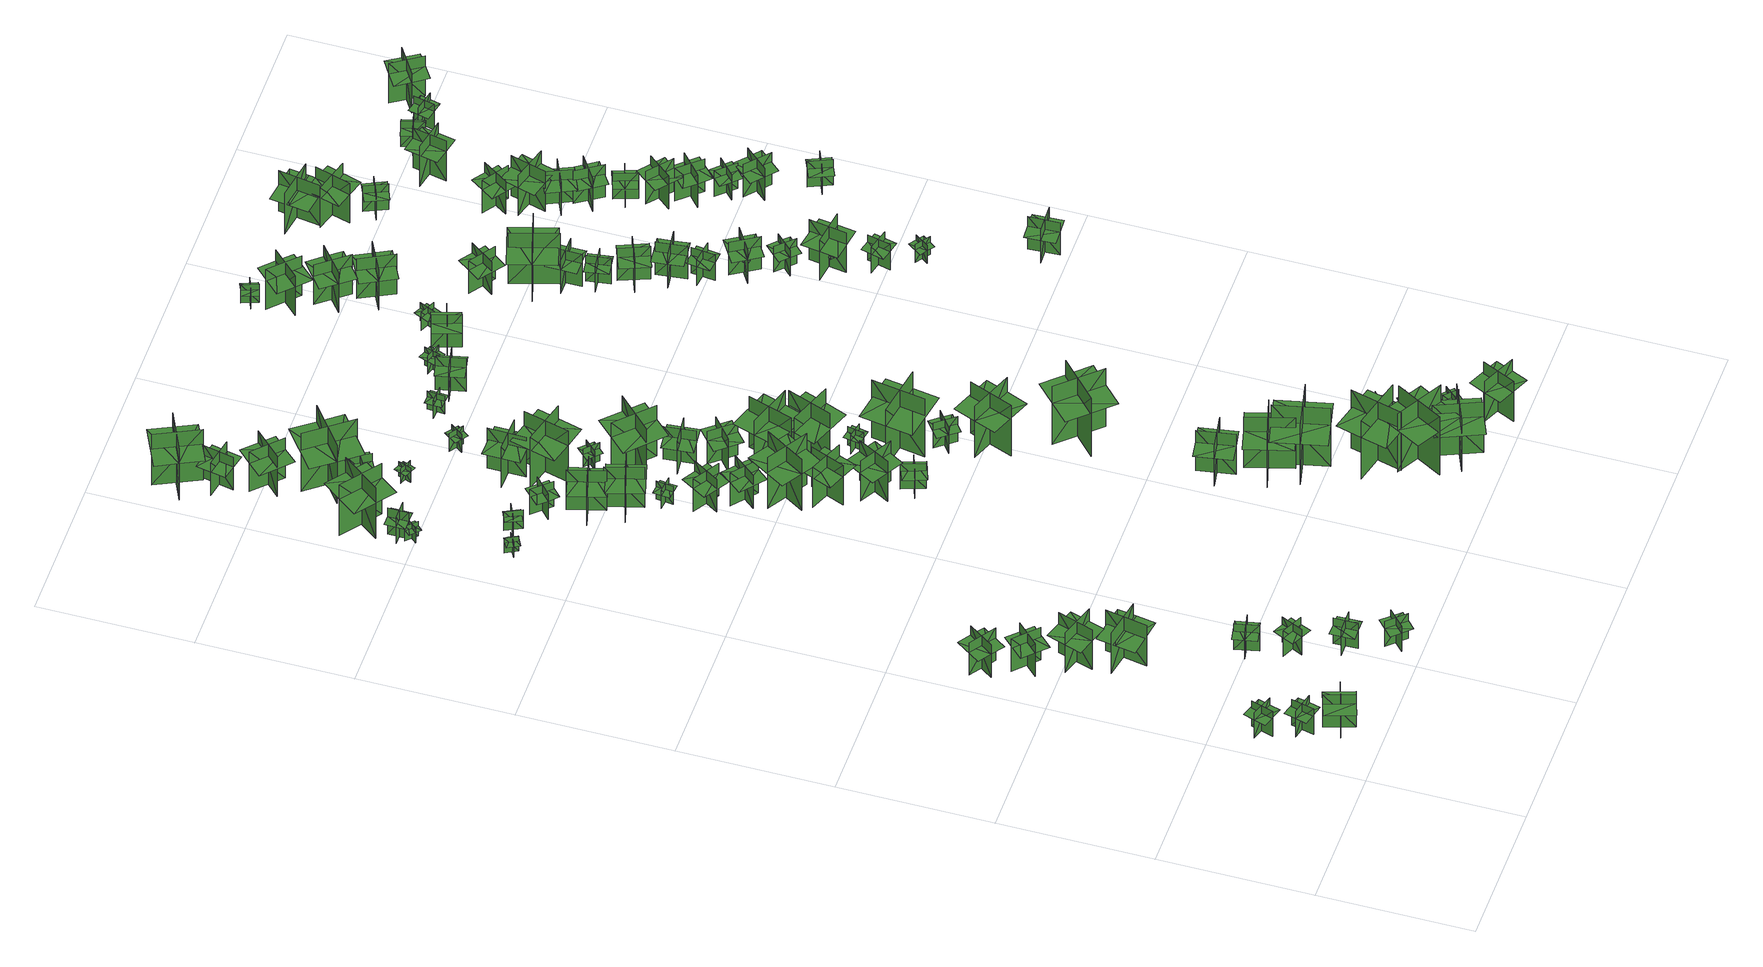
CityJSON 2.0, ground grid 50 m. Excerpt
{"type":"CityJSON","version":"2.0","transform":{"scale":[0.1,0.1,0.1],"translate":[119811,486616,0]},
"CityObjects":{
"tree1":{"type":"SolitaryVegetationObject","geometry":[{"type":"MultiSurface","lod":"1","boundaries":[[[0,1,2]],[[0,2,3]],[[4,5,6]],[[4,6,7]],[[8,9,10]],[[8,10,11]],[[8,11,12]],[[8,12,13]]]}]},
"tree2":{"type":"SolitaryVegetationObject","geometry":[{"type":"MultiSurface","lod":"1","boundaries":[[[14,15,16]],[[14,16,17]],[[18,19,20]],[[18,20,21]],[[22,23,24]],[[22,24,25]],[[22,25,26]],[[22,26,27]]]}]},
"tree3":{"type":"SolitaryVegetationObject","geometry":[{"type":"MultiSurface","lod":"1","boundaries":[[[28,29,30]],[[28,30,31]],[[32,33,34]],[[32,34,35]],[[36,37,38]],[[36,38,39]],[[36,39,40]],[[36,40,41]]]}]},
"tree4":{"type":"SolitaryVegetationObject","geometry":[{"type":"MultiSurface","lod":"1","boundaries":[[[42,43,44]],[[42,44,45]],[[46,47,48]],[[46,48,49]],[[50,51,52]],[[50,52,53]],[[50,53,54]],[[50,54,55]]]}]},
"tree5":{"type":"SolitaryVegetationObject","geometry":[{"type":"MultiSurface","lod":"1","boundaries":[[[56,57,58]],[[56,58,59]],[[60,61,62]],[[60,62,63]],[[64,65,66]],[[64,66,67]],[[64,67,68]],[[64,68,69]]]}]},
"tree6":{"type":"SolitaryVegetationObject","geometry":[{"type":"MultiSurface","lod":"1","boundaries":[[[70,71,72]],[[70,72,73]],[[74,75,76]],[[74,76,77]],[[78,79,80]],[[78,80,81]],[[78,81,82]],[[78,82,83]]]}]},
"tree7":{"type":"SolitaryVegetationObject","geometry":[{"type":"MultiSurface","lod":"1","boundaries":[[[84,85,86]],[[84,86,87]],[[88,89,90]],[[88,90,91]],[[92,93,94]],[[92,94,95]],[[92,95,96]],[[92,96,97]]]}]},
"tree8":{"type":"SolitaryVegetationObject","geometry":[{"type":"MultiSurface","lod":"1","boundaries":[[[98,99,100]],[[98,100,101]],[[102,103,104]],[[102,104,105]],[[106,107,108]],[[106,108,109]],[[106,109,110]],[[106,110,111]]]}]},
"tree9":{"type":"SolitaryVegetationObject","geometry":[{"type":"MultiSurface","lod":"1","boundaries":[[[112,113,114]],[[112,114,115]],[[116,117,118]],[[116,118,119]],[[120,121,122]],[[120,122,123]],[[120,123,124]],[[120,124,125]]]}]},
"tree10":{"type":"SolitaryVegetationObject","geometry":[{"type":"MultiSurface","lod":"1","boundaries":[[[126,127,128]],[[126,128,129]],[[130,131,132]],[[130,132,133]],[[134,135,136]],[[134,136,137]],[[134,137,138]],[[134,138,139]]]}]},
"tree11":{"type":"SolitaryVegetationObject","geometry":[{"type":"MultiSurface","lod":"1","boundaries":[[[140,141,142]],[[140,142,143]],[[144,145,146]],[[144,146,147]],[[148,149,150]],[[148,150,151]],[[148,151,152]],[[148,152,153]]]}]},
"tree12":{"type":"SolitaryVegetationObject","geometry":[{"type":"MultiSurface","lod":"1","boundaries":[[[154,155,156]],[[154,156,157]],[[158,159,160]],[[158,160,161]],[[162,163,164]],[[162,164,165]],[[162,165,166]],[[162,166,167]]]}]},
"tree13":{"type":"SolitaryVegetationObject","geometry":[{"type":"MultiSurface","lod":"1","boundaries":[[[168,169,170]],[[168,170,171]],[[172,173,174]],[[172,174,175]],[[176,177,178]],[[176,178,179]],[[176,179,180]],[[176,180,181]]]}]},
"tree14":{"type":"SolitaryVegetationObject","geometry":[{"type":"MultiSurface","lod":"1","boundaries":[[[182,183,184]],[[182,184,185]],[[186,187,188]],[[186,188,189]],[[190,191,192]],[[190,192,193]],[[190,194,195]],[[190,195,191]]]}]},
"tree15":{"type":"SolitaryVegetationObject","geometry":[{"type":"MultiSurface","lod":"1","boundaries":[[[196,197,198]],[[196,198,199]],[[200,201,202]],[[200,202,203]],[[204,205,206]],[[204,206,207]],[[204,208,209]],[[204,209,205]]]}]},
"tree16":{"type":"SolitaryVegetationObject","geometry":[{"type":"MultiSurface","lod":"1","boundaries":[[[210,211,212]],[[210,212,213]],[[214,215,216]],[[214,216,217]],[[218,219,220]],[[218,220,221]],[[218,221,222]],[[218,222,223]]]}]},
"tree17":{"type":"SolitaryVegetationObject","geometry":[{"type":"MultiSurface","lod":"1","boundaries":[[[224,225,226]],[[224,226,227]],[[228,229,230]],[[228,230,231]],[[232,233,234]],[[232,234,235]],[[232,235,236]],[[232,236,237]]]}]},
"tree18":{"type":"SolitaryVegetationObject","geometry":[{"type":"MultiSurface","lod":"1","boundaries":[[[238,239,240]],[[238,240,241]],[[242,243,244]],[[242,244,245]],[[246,247,248]],[[246,248,249]],[[246,249,250]],[[246,250,251]]]}]},
"tree19":{"type":"SolitaryVegetationObject","geometry":[{"type":"MultiSurface","lod":"1","boundaries":[[[252,253,254]],[[252,254,255]],[[256,257,258]],[[256,258,259]],[[260,261,262]],[[260,262,263]],[[260,263,264]],[[260,264,265]]]}]},
"tree20":{"type":"SolitaryVegetationObject","geometry":[{"type":"MultiSurface","lod":"1","boundaries":[[[266,267,268]],[[266,268,269]],[[270,271,272]],[[270,272,273]],[[274,275,276]],[[274,276,277]],[[274,277,278]],[[274,278,279]]]}]},
"tree21":{"type":"SolitaryVegetationObject","geometry":[{"type":"MultiSurface","lod":"1","boundaries":[[[280,281,282]],[[280,282,283]],[[284,285,286]],[[284,286,287]],[[288,289,290]],[[288,290,291]],[[288,291,292]],[[288,292,293]]]}]},
"tree22":{"type":"SolitaryVegetationObject","geometry":[{"type":"MultiSurface","lod":"1","boundaries":[[[294,295,296]],[[294,296,297]],[[298,299,300]],[[298,300,301]],[[302,303,304]],[[302,304,305]],[[302,305,306]],[[302,306,307]]]}]},
"tree23":{"type":"SolitaryVegetationObject","geometry":[{"type":"MultiSurface","lod":"1","boundaries":[[[308,309,310]],[[308,310,311]],[[312,313,314]],[[312,314,315]],[[316,317,318]],[[316,318,319]],[[316,319,320]],[[316,320,321]]]}]},
"tree24":{"type":"SolitaryVegetationObject","geometry":[{"type":"MultiSurface","lod":"1","boundaries":[[[322,323,324]],[[322,324,325]],[[326,327,328]],[[326,328,329]],[[330,331,332]],[[330,332,333]],[[330,333,334]],[[330,334,335]]]}]},
"tree25":{"type":"SolitaryVegetationObject","geometry":[{"type":"MultiSurface","lod":"1","boundaries":[[[336,337,338]],[[336,338,339]],[[340,341,342]],[[340,342,343]],[[344,345,346]],[[344,346,347]],[[344,347,348]],[[344,348,349]]]}]},
"tree26":{"type":"SolitaryVegetationObject","geometry":[{"type":"MultiSurface","lod":"1","boundaries":[[[350,351,352]],[[350,352,353]],[[354,355,356]],[[354,356,357]],[[358,359,360]],[[358,360,361]],[[358,361,362]],[[358,362,363]]]}]},
"tree27":{"type":"SolitaryVegetationObject","geometry":[{"type":"MultiSurface","lod":"1","boundaries":[[[364,365,366]],[[364,366,367]],[[368,369,370]],[[368,370,371]],[[372,373,374]],[[372,374,375]],[[372,375,376]],[[372,376,377]]]}]},
"tree28":{"type":"SolitaryVegetationObject","geometry":[{"type":"MultiSurface","lod":"1","boundaries":[[[378,379,380]],[[378,380,381]],[[382,383,384]],[[382,384,385]],[[386,387,388]],[[386,388,389]],[[386,389,390]],[[386,390,391]]]}]},
"tree29":{"type":"SolitaryVegetationObject","geometry":[{"type":"MultiSurface","lod":"1","boundaries":[[[392,393,394]],[[392,394,395]],[[396,397,398]],[[396,398,399]],[[400,401,402]],[[400,402,403]],[[400,403,404]],[[400,404,405]]]}]},
"tree30":{"type":"SolitaryVegetationObject","geometry":[{"type":"MultiSurface","lod":"1","boundaries":[[[406,407,408]],[[406,408,409]],[[410,411,412]],[[410,412,413]],[[414,415,416]],[[414,416,417]],[[414,417,418]],[[414,418,419]]]}]},
"tree31":{"type":"SolitaryVegetationObject","geometry":[{"type":"MultiSurface","lod":"1","boundaries":[[[420,421,422]],[[420,422,423]],[[424,425,426]],[[424,426,427]],[[428,429,430]],[[428,430,431]],[[428,431,432]],[[428,432,433]]]}]},
"tree32":{"type":"SolitaryVegetationObject","geometry":[{"type":"MultiSurface","lod":"1","boundaries":[[[434,435,436]],[[434,436,437]],[[438,439,440]],[[438,440,441]],[[442,443,444]],[[442,444,445]],[[442,445,446]],[[442,446,447]]]}]},
"tree33":{"type":"SolitaryVegetationObject","geometry":[{"type":"MultiSurface","lod":"1","boundaries":[[[448,449,450]],[[448,450,451]],[[452,453,454]],[[452,454,455]],[[456,457,458]],[[456,458,459]],[[456,459,460]],[[456,460,461]]]}]},
"tree34":{"type":"SolitaryVegetationObject","geometry":[{"type":"MultiSurface","lod":"1","boundaries":[[[462,463,464]],[[462,464,465]],[[466,467,468]],[[466,468,469]],[[470,471,472]],[[470,472,473]],[[470,473,474]],[[470,474,475]]]}]},
"tree35":{"type":"SolitaryVegetationObject","geometry":[{"type":"MultiSurface","lod":"1","boundaries":[[[476,477,478]],[[476,478,479]],[[480,481,482]],[[480,482,483]],[[484,485,486]],[[484,486,487]],[[484,487,488]],[[484,488,489]]]}]},
"tree36":{"type":"SolitaryVegetationObject","geometry":[{"type":"MultiSurface","lod":"1","boundaries":[[[490,491,492]],[[490,492,493]],[[494,495,496]],[[494,496,497]],[[498,499,500]],[[498,500,501]],[[498,501,502]],[[498,502,503]]]}]},
"tree37":{"type":"SolitaryVegetationObject","geometry":[{"type":"MultiSurface","lod":"1","boundaries":[[[504,505,506]],[[504,506,507]],[[508,509,510]],[[508,510,511]],[[512,513,514]],[[512,514,515]],[[512,515,516]],[[512,516,517]]]}]},
"tree38":{"type":"SolitaryVegetationObject","geometry":[{"type":"MultiSurface","lod":"1","boundaries":[[[518,519,520]],[[518,520,521]],[[522,523,524]],[[522,524,525]],[[526,527,528]],[[526,528,529]],[[526,529,530]],[[526,530,531]]]}]},
"tree39":{"type":"SolitaryVegetationObject","geometry":[{"type":"MultiSurface","lod":"1","boundaries":[[[532,533,534]],[[532,534,535]],[[536,537,538]],[[536,538,539]],[[540,541,542]],[[540,542,543]],[[540,543,544]],[[540,544,545]]]}]},
"tree40":{"type":"SolitaryVegetationObject","geometry":[{"type":"MultiSurface","lod":"1","boundaries":[[[546,547,548]],[[546,548,549]],[[550,551,552]],[[550,552,553]],[[554,555,556]],[[554,556,557]],[[554,557,558]],[[554,558,559]]]}]},
"tree41":{"type":"SolitaryVegetationObject","geometry":[{"type":"MultiSurface","lod":"1","boundaries":[[[560,561,562]],[[560,562,563]],[[564,565,566]],[[564,566,567]],[[568,569,570]],[[568,570,571]],[[568,571,572]],[[568,572,573]]]}]},
"tree42":{"type":"SolitaryVegetationObject","geometry":[{"type":"MultiSurface","lod":"1","boundaries":[[[574,575,576]],[[574,576,577]],[[578,579,580]],[[578,580,581]],[[582,583,584]],[[582,584,585]],[[582,585,586]],[[582,586,587]]]}]},
"tree43":{"type":"SolitaryVegetationObject","geometry":[{"type":"MultiSurface","lod":"1","boundaries":[[[588,589,590]],[[588,590,591]],[[592,593,594]],[[592,594,595]],[[596,597,598]],[[596,598,599]],[[596,599,600]],[[596,600,601]]]}]},
"tree44":{"type":"SolitaryVegetationObject","geometry":[{"type":"MultiSurface","lod":"1","boundaries":[[[602,603,604]],[[602,604,605]],[[606,607,608]],[[606,608,609]],[[610,611,612]],[[610,612,613]],[[610,613,614]],[[610,614,615]]]}]},
"tree45":{"type":"SolitaryVegetationObject","geometry":[{"type":"MultiSurface","lod":"1","boundaries":[[[616,617,618]],[[616,618,619]],[[620,621,622]],[[620,622,623]],[[624,625,626]],[[624,626,627]],[[624,627,628]],[[624,628,629]]]}]},
"tree46":{"type":"SolitaryVegetationObject","geometry":[{"type":"MultiSurface","lod":"1","boundaries":[[[630,631,632]],[[630,632,633]],[[634,635,636]],[[634,636,637]],[[638,639,640]],[[638,640,641]],[[638,641,642]],[[638,642,643]]]}]},
"tree47":{"type":"SolitaryVegetationObject","geometry":[{"type":"MultiSurface","lod":"1","boundaries":[[[644,645,646]],[[644,646,647]],[[648,649,650]],[[648,650,651]],[[652,653,654]],[[652,654,655]],[[652,655,656]],[[652,656,657]]]}]},
"tree48":{"type":"SolitaryVegetationObject","geometry":[{"type":"MultiSurface","lod":"1","boundaries":[[[658,659,660]],[[658,660,661]],[[662,663,664]],[[662,664,665]],[[666,667,668]],[[666,668,669]],[[666,669,670]],[[666,670,671]]]}]},
"tree49":{"type":"SolitaryVegetationObject","geometry":[{"type":"MultiSurface","lod":"1","boundaries":[[[672,673,674]],[[672,674,675]],[[676,677,678]],[[676,678,679]],[[680,681,682]],[[680,682,683]],[[680,683,684]],[[680,684,685]]]}]},
"tree50":{"type":"SolitaryVegetationObject","geometry":[{"type":"MultiSurface","lod":"1","boundaries":[[[686,687,688]],[[686,688,689]],[[690,691,692]],[[690,692,693]],[[694,695,696]],[[694,696,697]],[[694,697,698]],[[694,698,699]]]}]},
"tree51":{"type":"SolitaryVegetationObject","geometry":[{"type":"MultiSurface","lod":"1","boundaries":[[[700,701,702]],[[700,702,703]],[[704,705,706]],[[704,706,707]],[[708,709,710]],[[708,710,711]],[[708,711,712]],[[708,712,713]]]}]},
"tree52":{"type":"SolitaryVegetationObject","geometry":[{"type":"MultiSurface","lod":"1","boundaries":[[[714,715,716]],[[714,716,717]],[[718,719,720]],[[718,720,721]],[[722,723,724]],[[722,724,725]],[[722,725,726]],[[722,726,727]]]}]},
"tree53":{"type":"SolitaryVegetationObject","geometry":[{"type":"MultiSurface","lod":"1","boundaries":[[[728,729,730]],[[728,730,731]],[[732,733,734]],[[732,734,735]],[[736,737,738]],[[736,738,739]],[[736,739,740]],[[736,740,741]]]}]},
"tree54":{"type":"SolitaryVegetationObject","geometry":[{"type":"MultiSurface","lod":"1","boundaries":[[[742,743,744]],[[742,744,745]],[[746,747,748]],[[746,748,749]],[[750,751,752]],[[750,752,753]],[[750,753,754]],[[750,754,755]]]}]},
"tree55":{"type":"SolitaryVegetationObject","geometry":[{"type":"MultiSurface","lod":"1","boundaries":[[[756,757,758]],[[756,758,759]],[[760,761,762]],[[760,762,763]],[[764,765,766]],[[764,766,767]],[[764,767,768]],[[764,768,769]]]}]},
"tree56":{"type":"SolitaryVegetationObject","geometry":[{"type":"MultiSurface","lod":"1","boundaries":[[[770,771,772]],[[770,772,773]],[[774,775,776]],[[774,776,777]],[[778,779,780]],[[778,780,781]],[[778,781,782]],[[778,782,783]]]}]},
"tree57":{"type":"SolitaryVegetationObject","geometry":[{"type":"MultiSurface","lod":"1","boundaries":[[[784,785,786]],[[784,786,787]],[[788,789,790]],[[788,790,791]],[[792,793,794]],[[792,794,795]],[[792,795,796]],[[792,796,797]]]}]},
"tree58":{"type":"SolitaryVegetationObject","geometry":[{"type":"MultiSurface","lod":"1","boundaries":[[[798,799,800]],[[798,800,801]],[[802,803,804]],[[802,804,805]],[[806,807,808]],[[806,808,809]],[[806,809,810]],[[806,810,811]]]}]},
"tree59":{"type":"SolitaryVegetationObject","geometry":[{"type":"MultiSurface","lod":"1","boundaries":[[[812,813,814]],[[812,814,815]],[[816,817,818]],[[816,818,819]],[[820,821,822]],[[820,822,823]],[[820,823,824]],[[820,824,825]]]}]},
"tree60":{"type":"SolitaryVegetationObject","geometry":[{"type":"MultiSurface","lod":"1","boundaries":[[[826,827,828]],[[826,828,829]],[[830,831,832]],[[830,832,833]],[[834,835,836]],[[834,836,837]],[[834,837,838]],[[834,838,839]]]}]},
"tree61":{"type":"SolitaryVegetationObject","geometry":[{"type":"MultiSurface","lod":"1","boundaries":[[[840,841,842]],[[840,842,843]],[[844,845,846]],[[844,846,847]],[[848,849,850]],[[848,850,851]],[[848,851,852]],[[848,852,853]]]}]},
"tree62":{"type":"SolitaryVegetationObject","geometry":[{"type":"MultiSurface","lod":"1","boundaries":[[[854,855,856]],[[854,856,857]],[[858,859,860]],[[858,860,861]],[[862,863,864]],[[862,864,865]],[[862,865,866]],[[862,866,867]]]}]},
"tree63":{"type":"SolitaryVegetationObject","geometry":[{"type":"MultiSurface","lod":"1","boundaries":[[[868,869,870]],[[868,870,871]],[[872,873,874]],[[872,874,875]],[[876,877,878]],[[876,878,879]],[[876,879,880]],[[876,880,881]]]}]},
"tree64":{"type":"SolitaryVegetationObject","geometry":[{"type":"MultiSurface","lod":"1","boundaries":[[[882,883,884]],[[882,884,885]],[[886,887,888]],[[886,888,889]],[[890,891,892]],[[890,892,893]],[[890,893,894]],[[890,894,895]]]}]},
"tree65":{"type":"SolitaryVegetationObject","geometry":[{"type":"MultiSurface","lod":"1","boundaries":[[[896,897,898]],[[896,898,899]],[[900,901,902]],[[900,902,903]],[[904,905,906]],[[904,906,907]],[[904,907,908]],[[904,908,909]]]}]},
"tree66":{"type":"SolitaryVegetationObject","geometry":[{"type":"MultiSurface","lod":"1","boundaries":[[[910,911,912]],[[910,912,913]],[[914,915,916]],[[914,916,917]],[[918,919,920]],[[918,920,921]],[[918,921,922]],[[918,922,923]]]}]},
"tree67":{"type":"SolitaryVegetationObject","geometry":[{"type":"MultiSurface","lod":"1","boundaries":[[[924,925,926]],[[924,926,927]],[[928,929,930]],[[928,930,931]],[[932,933,934]],[[932,934,935]],[[932,935,936]],[[932,936,937]]]}]},
"tree68":{"type":"SolitaryVegetationObject","geometry":[{"type":"MultiSurface","lod":"1","boundaries":[[[938,939,940]],[[938,940,941]],[[942,943,944]],[[942,944,945]],[[946,947,948]],[[946,948,949]],[[946,949,950]],[[946,950,951]]]}]},
"tree69":{"type":"SolitaryVegetationObject","geometry":[{"type":"MultiSurface","lod":"1","boundaries":[[[952,953,954]],[[952,954,955]],[[956,957,958]],[[956,958,959]],[[960,961,962]],[[960,962,963]],[[960,963,964]],[[960,964,965]]]}]},
"tree70":{"type":"SolitaryVegetationObject","geometry":[{"type":"MultiSurface","lod":"1","boundaries":[[[966,967,968]],[[966,968,969]],[[970,971,972]],[[970,972,973]],[[974,975,976]],[[974,976,977]],[[974,977,978]],[[974,978,979]]]}]},
"tree71":{"type":"SolitaryVegetationObject","geometry":[{"type":"MultiSurface","lod":"1","boundaries":[[[980,981,982]],[[980,982,983]],[[984,985,986]],[[984,986,987]],[[988,989,990]],[[988,990,991]],[[988,991,992]],[[988,992,993]]]}]},
"tree72":{"type":"SolitaryVegetationObject","geometry":[{"type":"MultiSurface","lod":"1","boundaries":[[[994,995,996]],[[994,996,997]],[[998,999,1000]],[[998,1000,1001]],[[1002,1003,1004]],[[1002,1004,1005]],[[1002,1005,1006]],[[1002,1006,1007]]]}]},
"tree73":{"type":"SolitaryVegetationObject","geometry":[{"type":"MultiSurface","lod":"1","boundaries":[[[1008,1009,1010]],[[1008,1010,1011]],[[1012,1013,1014]],[[1012,1014,1015]],[[1016,1017,1018]],[[1016,1018,1019]],[[1016,1019,1020]],[[1016,1020,1021]]]}]},
"tree74":{"type":"SolitaryVegetationObject","geometry":[{"type":"MultiSurface","lod":"1","boundaries":[[[1022,1023,1024]],[[1022,1024,1025]],[[1026,1027,1028]],[[1026,1028,1029]],[[1030,1031,1032]],[[1030,1032,1033]],[[1030,1033,1034]],[[1030,1034,1035]]]}]},
"tree75":{"type":"SolitaryVegetationObject","geometry":[{"type":"MultiSurface","lod":"1","boundaries":[[[1036,1037,1038]],[[1036,1038,1039]],[[1040,1041,1042]],[[1040,1042,1043]],[[1044,1045,1046]],[[1044,1046,1047]],[[1044,1047,1048]],[[1044,1048,1049]]]}]},
"tree76":{"type":"SolitaryVegetationObject","geometry":[{"type":"MultiSurface","lod":"1","boundaries":[[[1050,1051,1052]],[[1050,1052,1053]],[[1054,1055,1056]],[[1054,1056,1057]],[[1058,1059,1060]],[[1058,1060,1061]],[[1058,1061,1062]],[[1058,1062,1063]]]}]},
"tree77":{"type":"SolitaryVegetationObject","geometry":[{"type":"MultiSurface","lod":"1","boundaries":[[[1064,1065,1066]],[[1064,1066,1067]],[[1068,1069,1070]],[[1068,1070,1071]],[[1072,1073,1074]],[[1072,1074,1075]],[[1072,1075,1076]],[[1072,1076,1077]]]}]},
"tree78":{"type":"SolitaryVegetationObject","geometry":[{"type":"MultiSurface","lod":"1","boundaries":[[[1078,1079,1080]],[[1078,1080,1081]],[[1082,1083,1084]],[[1082,1084,1085]],[[1086,1087,1088]],[[1086,1088,1089]],[[1086,1089,1090]],[[1086,1090,1091]]]}]},
"tree79":{"type":"SolitaryVegetationObject","geometry":[{"type":"MultiSurface","lod":"1","boundaries":[[[1092,1093,1094]],[[1092,1094,1095]],[[1096,1097,1098]],[[1096,1098,1099]],[[1100,1101,1102]],[[1100,1102,1103]],[[1100,1103,1104]],[[1100,1104,1105]]]}]},
"tree80":{"type":"SolitaryVegetationObject","geometry":[{"type":"MultiSurface","lod":"1","boundaries":[[[1106,1107,1108]],[[1106,1108,1109]],[[1110,1111,1112]],[[1110,1112,1113]],[[1114,1115,1116]],[[1114,1116,1117]],[[1114,1117,1118]],[[1114,1118,1119]]]}]},
"tree81":{"type":"SolitaryVegetationObject","geometry":[{"type":"MultiSurface","lod":"1","boundaries":[[[1120,1121,1122]],[[1120,1122,1123]],[[1124,1125,1126]],[[1124,1126,1127]],[[1128,1129,1130]],[[1128,1130,1131]],[[1128,1131,1132]],[[1128,1132,1133]]]}]},
"tree82":{"type":"SolitaryVegetationObject","geometry":[{"type":"MultiSurface","lod":"1","boundaries":[[[1134,1135,1136]],[[1134,1136,1137]],[[1138,1139,1140]],[[1138,1140,1141]],[[1142,1143,1144]],[[1142,1144,1145]],[[1142,1145,1146]],[[1142,1146,1147]]]}]},
"tree83":{"type":"SolitaryVegetationObject","geometry":[{"type":"MultiSurface","lod":"1","boundaries":[[[1148,1149,1150]],[[1148,1150,1151]],[[1152,1153,1154]],[[1152,1154,1155]],[[1156,1157,1158]],[[1156,1158,1159]],[[1156,1159,1160]],[[1156,1160,1161]]]}]},
"tree84":{"type":"SolitaryVegetationObject","geometry":[{"type":"MultiSurface","lod":"1","boundaries":[[[1162,1163,1164]],[[1162,1164,1165]],[[1166,1167,1168]],[[1166,1168,1169]],[[1170,1171,1172]],[[1170,1172,1173]],[[1170,1173,1174]],[[1170,1174,1175]]]}]},
"tree85":{"type":"SolitaryVegetationObject","geometry":[{"type":"MultiSurface","lod":"1","boundaries":[[[1176,1177,1178]],[[1176,1178,1179]],[[1180,1181,1182]],[[1180,1182,1183]],[[1184,1185,1186]],[[1184,1186,1187]],[[1184,1187,1188]],[[1184,1188,1189]]]}]},
"tree86":{"type":"SolitaryVegetationObject","geometry":[{"type":"MultiSurface","lod":"1","boundaries":[[[1190,1191,1192]],[[1190,1192,1193]],[[1194,1195,1196]],[[1194,1196,1197]],[[1198,1199,1200]],[[1198,1200,1201]],[[1198,1201,1202]],[[1198,1202,1203]]]}]},
"tree87":{"type":"SolitaryVegetationObject","geometry":[{"type":"MultiSurface","lod":"1","boundaries":[[[1204,1205,1206]],[[1204,1206,1207]],[[1208,1209,1210]],[[1208,1210,1211]],[[1212,1213,1214]],[[1212,1214,1215]],[[1212,1215,1216]],[[1212,1216,1217]]]}]},
"tree88":{"type":"SolitaryVegetationObject","geometry":[{"type":"MultiSurface","lod":"1","boundaries":[[[1218,1219,1220]],[[1218,1220,1221]],[[1222,1223,1224]],[[1222,1224,1225]],[[1226,1227,1228]],[[1226,1228,1229]],[[1226,1229,1230]],[[1226,1230,1231]]]}]},
"tree89":{"type":"SolitaryVegetationObject","geometry":[{"type":"MultiSurface","lod":"1","boundaries":[[[1232,1233,1234]],[[1232,1234,1235]],[[1236,1237,1238]],[[1236,1238,1239]],[[1240,1241,1242]],[[1240,1242,1243]],[[1240,1243,1244]],[[1240,1244,1245]]]}]},
"tree90":{"type":"SolitaryVegetationObject","geometry":[{"type":"MultiSurface","lod":"1","boundaries":[[[1246,1247,1248]],[[1246,1248,1249]],[[1250,1251,1252]],[[1250,1252,1253]],[[1254,1255,1256]],[[1254,1256,1257]],[[1254,1257,1258]],[[1254,1258,1259]]]}]},
"tree91":{"type":"SolitaryVegetationObject","geometry":[{"type":"MultiSurface","lod":"1","boundaries":[[[1260,1261,1262]],[[1260,1262,1263]],[[1264,1265,1266]],[[1264,1266,1267]],[[1268,1269,1270]],[[1268,1270,1271]],[[1268,1271,1272]],[[1268,1272,1273]]]}]},
"tree92":{"type":"SolitaryVegetationObject","geometry":[{"type":"MultiSurface","lod":"1","boundaries":[[[1274,1275,1276]],[[1274,1276,1277]],[[1278,1279,1280]],[[1278,1280,1281]],[[1282,1283,1284]],[[1282,1284,1285]],[[1282,1285,1286]],[[1282,1286,1287]]]}]},
"tree93":{"type":"SolitaryVegetationObject","geometry":[{"type":"MultiSurface","lod":"1","boundaries":[[[1288,1289,1290]],[[1288,1290,1291]],[[1292,1293,1294]],[[1292,1294,1295]],[[1296,1297,1298]],[[1296,1298,1299]],[[1296,1299,1300]],[[1296,1300,1301]]]}]},
"tree94":{"type":"SolitaryVegetationObject","geometry":[{"type":"MultiSurface","lod":"1","boundaries":[[[1302,1303,1304]],[[1302,1304,1305]],[[1306,1307,1308]],[[1306,1308,1309]],[[1310,1311,1312]],[[1310,1312,1313]],[[1310,1313,1314]],[[1310,1314,1315]]]}]},
"tree95":{"type":"SolitaryVegetationObject","geometry":[{"type":"MultiSurface","lod":"1","boundaries":[[[1316,1317,1318]],[[1316,1318,1319]],[[1320,1321,1322]],[[1320,1322,1323]],[[1324,1325,1326]],[[1324,1326,1327]],[[1324,1327,1328]],[[1324,1328,1329]]]}]},
"tree96":{"type":"SolitaryVegetationObject","geometry":[{"type":"MultiSurface","lod":"1","boundaries":[[[1330,1331,1332]],[[1330,1332,1333]],[[1334,1335,1336]],[[1334,1336,1337]],[[1338,1339,1340]],[[1338,1340,1341]],[[1338,1341,1342]],[[1338,1342,1343]]]}]},
"tree97":{"type":"SolitaryVegetationObject","geometry":[{"type":"MultiSurface","lod":"1","boundaries":[[[1344,1345,1346]],[[1344,1346,1347]],[[1348,1349,1350]],[[1348,1350,1351]],[[1352,1353,1354]],[[1352,1354,1355]],[[1352,1355,1356]],[[1352,1356,1357]]]}]}
},
"vertices":[
[105,390,18],[81,317,18],[81,317,125],[105,390,125],[59,367,18],[133,343,18],[133,343,125],[59,367,125],[59,367,95],[47,330,95],[121,306,95],[133,343,95],[145,380,95],[71,404,95],
[149,279,14],[130,204,14],[130,204,122],[149,279,122],[105,253,14],[180,234,14],[180,234,122],[105,253,122],[105,253,92],[95,216,92],[170,196,92],[180,234,92],[189,272,92],[114,291,92],
[144,124,10],[238,156,10],[238,156,148],[144,124,148],[203,94,10],[171,189,10],[171,189,148],[203,94,148],[203,94,109],[250,110,109],[218,205,109],[171,189,109],[124,173,109],[156,78,109],
[57,1257,14],[139,1200,14],[139,1200,152],[57,1257,152],[68,1192,14],[125,1274,14],[125,1274,152],[68,1192,152],[68,1192,113],[109,1163,113],[166,1245,113],[125,1274,113],[84,1302,113],[27,1220,113],
[180,1073,15],[109,1142,15],[109,1142,153],[180,1073,153],[180,1139,15],[110,1068,15],[110,1068,153],[180,1139,153],[180,1139,115],[144,1174,115],[75,1102,115],[110,1068,115],[146,1033,115],[215,1104,115],
[153,987,15],[269,950,15],[269,950,184],[153,987,184],[189,915,15],[227,1031,15],[227,1031,184],[189,915,184],[189,915,137],[247,896,137],[285,1012,137],[227,1031,137],[169,1049,137],[131,933,137],
[184,853,21],[320,828,21],[320,828,193],[184,853,193],[246,762,21],[271,898,21],[271,898,193],[246,762,193],[190,841,137],[180,778,137],[317,756,137],[327,819,137],[337,882,137],[200,905,137],
[390,536,22],[406,460,22],[406,460,130],[390,536,130],[362,493,22],[438,509,22],[438,509,130],[362,493,130],[362,493,100],[369,455,100],[445,471,100],[438,509,100],[430,546,100],[354,531,100],
[436,339,14],[469,409,14],[469,409,122],[436,339,122],[484,356,14],[414,389,14],[414,389,122],[484,356,122],[484,356,92],[501,391,92],[431,424,92],[414,389,92],[398,354,92],[468,321,92],
[548,227,13],[470,226,13],[470,226,121],[548,227,121],[511,263,13],[512,186,13],[512,186,121],[511,263,121],[511,263,90],[472,263,90],[473,185,90],[512,186,90],[551,186,90],[550,264,90],
[597,111,12],[540,59,12],[540,59,119],[597,111,119],[546,114,12],[598,57,12],[598,57,119],[546,114,119],[546,114,89],[517,88,89],[569,31,89],[598,57,89],[626,83,89],[574,140,89],
[146,2692,15],[125,2731,15],[125,2731,76],[146,2692,76],[155,2720,15],[116,2699,15],[116,2699,76],[155,2720,76],[155,2720,59],[144,2739,59],[105,2719,59],[116,2699,59],[126,2680,59],[165,2700,59],
[118,2998,13],[86,3029,13],[86,3029,75],[118,2998,75],[117,3028,13],[87,2996,13],[87,2996,75],[117,3028,75],[117,3028,57],[101,3043,57],[71,3011,57],[87,2996,57],[102,2981,57],[133,3013,57],
[136,3051,11],[70,3051,11],[70,3051,121],[136,3051,121],[100,3087,11],[100,3021,11],[100,3021,121],[100,3087,121],[100,3087,86],[100,3021,86],[136,3020,86],[136,3087,86],[64,3087,86],[63,3021,86],
[245,2709,9],[220,2762,9],[220,2762,88],[245,2709,88],[260,2753,9],[207,2728,9],[207,2728,88],[260,2753,88],[243,2713,67],[220,2762,67],[199,2753,67],[221,2704,67],[264,2723,67],[241,2772,67],
[75,3117,7],[170,3240,7],[170,3240,222],[75,3117,222],[178,3130,7],[55,3224,7],[55,3224,222],[178,3130,222],[178,3130,162],[225,3192,162],[102,3286,162],[55,3224,162],[8,3163,162],[131,3069,162],
[359,2651,9],[306,2708,9],[306,2708,117],[359,2651,117],[361,2703,9],[304,2650,9],[304,2650,117],[361,2703,117],[361,2703,86],[335,2731,86],[278,2678,86],[304,2650,86],[331,2622,86],[387,2675,86],
[393,2495,7],[361,2612,7],[361,2612,176],[393,2495,176],[434,2565,7],[316,2533,7],[316,2533,176],[434,2565,176],[434,2565,128],[418,2624,128],[300,2592,128],[316,2533,128],[332,2474,128],[450,2506,128],
[438,2391,9],[404,2508,9],[404,2508,178],[438,2391,178],[478,2462,9],[361,2428,9],[361,2428,178],[478,2462,178],[478,2462,131],[461,2520,131],[344,2487,131],[361,2428,131],[377,2370,131],[494,2403,131],
[483,2180,11],[536,2265,11],[536,2265,149],[483,2180,149],[548,2195,11],[463,2248,11],[463,2248,149],[548,2195,149],[548,2195,110],[574,2237,110],[489,2290,110],[463,2248,110],[437,2205,110],[521,2153,110],
[472,2313,12],[478,2368,12],[478,2368,89],[472,2313,89],[501,2336,12],[446,2342,12],[446,2342,89],[501,2336,89],[501,2336,67],[504,2363,67],[449,2369,67],[446,2342,67],[443,2314,67],[498,2308,67],
[531,2081,10],[594,2158,10],[594,2158,149],[531,2081,149],[597,2087,10],[520,2150,10],[520,2150,149],[597,2087,149],[597,2087,110],[628,2125,110],[551,2189,110],[520,2150,110],[488,2112,110],[565,2049,110],
[545,2041,8],[676,1960,8],[676,1960,224],[545,2041,224],[568,1941,8],[649,2072,8],[649,2072,224],[568,1941,224],[568,1941,163],[634,1900,163],[715,2031,163],[649,2072,163],[583,2113,163],[502,1981,163],
[701,1867,10],[588,1913,10],[588,1913,179],[701,1867,179],[670,1942,10],[624,1830,10],[624,1830,179],[670,1942,179],[670,1942,131],[613,1965,131],[567,1853,131],[624,1830,131],[680,1807,131],[726,1919,131],
[138,3582,10],[158,3680,10],[158,3680,148],[138,3582,148],[194,3619,10],[96,3638,10],[96,3638,148],[194,3619,148],[194,3619,109],[204,3668,109],[106,3687,109],[96,3638,109],[87,3590,109],[184,3570,109],
[658,1786,9],[764,1726,9],[764,1726,179],[658,1786,179],[679,1708,9],[739,1814,9],[739,1814,179],[679,1708,179],[679,1708,131],[732,1678,131],[792,1783,131],[739,1814,131],[686,1844,131],[626,1738,131],
[154,3449,7],[239,3536,7],[239,3536,176],[154,3449,176],[235,3449,7],[148,3534,7],[148,3534,176],[235,3449,176],[235,3449,129],[278,3493,129],[190,3578,129],[148,3534,129],[105,3490,129],[193,3406,129],
[763,1614,12],[737,1687,12],[737,1687,119],[763,1614,119],[786,1660,12],[713,1635,12],[713,1635,119],[786,1660,119],[786,1660,89],[773,1697,89],[700,1671,89],[713,1635,89],[725,1598,89],[799,1624,89],
[83,3818,11],[149,3678,11],[149,3678,226],[83,3818,226],[48,3721,11],[188,3787,11],[188,3787,226],[48,3721,226],[48,3721,166],[81,3651,166],[221,3717,166],[188,3787,166],[154,3857,166],[14,3791,166],
[200,3388,3],[308,3248,3],[308,3248,249],[200,3388,249],[184,3271,3],[324,3380,3],[324,3380,249],[184,3271,249],[184,3271,180],[239,3201,180],[379,3310,180],[324,3380,180],[270,3450,180],[130,3341,180],
[257,3215,9],[324,3254,9],[324,3254,117],[257,3215,117],[307,3201,9],[268,3268,9],[268,3268,117],[307,3201,117],[307,3201,86],[340,3221,86],[301,3288,86],[268,3268,86],[234,3249,86],[273,3182,86],
[315,3114,9],[356,3098,9],[356,3098,71],[315,3114,71],[327,3087,9],[343,3129,9],[343,3129,71],[327,3087,71],[327,3087,54],[348,3079,54],[363,3121,54],[343,3129,54],[322,3137,54],[306,3095,54],
[455,2767,6],[457,2889,6],[457,2889,175],[455,2767,175],[513,2823,6],[392,2825,6],[392,2825,175],[513,2823,175],[513,2823,128],[514,2884,128],[393,2886,128],[392,2825,128],[391,2765,128],[512,2762,128],
[565,2702,6],[416,2742,6],[416,2742,221],[565,2702,221],[514,2792,6],[474,2642,6],[474,2642,221],[514,2792,221],[514,2792,161],[439,2812,161],[399,2662,161],[474,2642,161],[549,2622,161],[589,2772,161],
[1034,800,8],[1154,821,8],[1154,821,178],[1034,800,178],[1100,753,8],[1079,873,8],[1079,873,178],[1100,753,178],[1100,753,130],[1160,764,130],[1139,884,130],[1079,873,130],[1019,863,130],[1040,743,130],
[544,2616,8],[584,2578,8],[584,2578,85],[544,2616,85],[544,2580,8],[582,2619,8],[582,2619,85],[544,2580,85],[544,2580,64],[564,2560,64],[602,2600,64],[582,2619,64],[562,2639,64],[524,2599,64],
[553,2422,7],[661,2532,7],[661,2532,222],[553,2422,222],[656,2422,7],[545,2530,7],[545,2530,222],[656,2422,222],[656,2422,162],[710,2477,162],[599,2586,162],[545,2530,162],[491,2475,162],[602,2367,162],
[657,2300,9],[647,2399,9],[647,2399,148],[657,2300,148],[699,2351,9],[600,2340,9],[600,2340,148],[699,2351,148],[699,2351,109],[694,2401,109],[595,2390,109],[600,2340,109],[605,2291,109],[704,2302,109],
[1226,690,7],[1077,649,7],[1077,649,222],[1226,690,222],[1136,741,7],[1178,592,7],[1178,592,222],[1136,741,222],[1136,741,162],[1062,721,162],[1103,571,162],[1178,592,162],[1253,613,162],[1211,762,162],
[732,2262,10],[655,2198,10],[655,2198,148],[732,2262,148],[666,2268,10],[730,2192,10],[730,2192,148],[666,2268,148],[666,2268,109],[628,2236,109],[691,2160,109],[730,2192,109],[768,2224,109],[704,2300,109],
[1121,559,5],[1293,598,5],[1293,598,251],[1121,559,251],[1220,495,5],[1181,668,5],[1181,668,251],[1220,495,251],[1220,495,182],[1306,515,182],[1267,688,182],[1181,668,182],[1094,648,182],[1134,476,182],
[773,2171,8],[724,2024,8],[724,2024,223],[773,2171,223],[680,2125,8],[828,2076,8],[828,2076,223],[680,2125,223],[680,2125,163],[656,2051,163],[803,2003,163],[828,2076,163],[852,2150,163],[705,2199,163],
[1266,289,7],[1310,460,7],[1310,460,253],[1266,289,253],[1368,348,7],[1196,392,7],[1196,392,253],[1368,348,253],[1368,348,184],[1390,434,184],[1218,478,184],[1196,392,184],[1174,307,184],[1346,263,184],
[777,1920,7],[832,2065,7],[832,2065,223],[777,1920,223],[872,1962,7],[727,2016,7],[727,2016,223],[872,1962,223],[872,1962,162],[899,2034,162],[754,2089,162],[727,2016,162],[699,1944,162],[844,1889,162],
[481,3015,14],[522,2984,14],[522,2984,91],[481,3015,91],[487,2978,14],[517,3019,14],[517,3019,91],[487,2978,91],[487,2978,71],[506,2963,71],[537,3004,71],[517,3019,71],[497,3034,71],[467,2992,71],
[1368,329,7],[1282,174,7],[1282,174,254],[1368,329,254],[1255,297,7],[1409,211,7],[1409,211,254],[1255,297,254],[1255,297,185],[1212,220,185],[1366,134,185],[1409,211,185],[1453,288,185],[1298,374,185],
[889,1863,10],[835,1873,10],[835,1873,87],[889,1863,87],[868,1893,10],[858,1839,10],[858,1839,87],[868,1893,87],[868,1893,66],[841,1898,66],[831,1844,66],[858,1839,66],[886,1834,66],[896,1888,66],
[892,1660,7],[921,1835,7],[921,1835,253],[892,1660,253],[988,1728,7],[814,1757,7],[814,1757,253],[988,1728,253],[988,1728,184],[1002,1816,184],[828,1844,184],[814,1757,184],[800,1669,184],[974,1641,184],
[1315,116,7],[1457,176,7],[1457,176,222],[1315,116,222],[1410,77,7],[1350,220,7],[1350,220,222],[1410,77,222],[1410,77,162],[1481,107,162],[1421,250,162],[1350,220,162],[1279,190,162],[1339,47,162],
[932,1646,9],[980,1584,9],[980,1584,117],[932,1646,117],[925,1595,9],[987,1642,9],[987,1642,117],[925,1595,117],[925,1595,87],[949,1564,87],[1010,1611,87],[987,1642,87],[963,1673,87],[902,1625,87],
[1030,1559,6],[974,1415,6],[974,1415,222],[1030,1559,222],[936,1518,6],[1080,1462,6],[1080,1462,222],[936,1518,222],[936,1518,161],[907,1446,161],[1051,1390,161],[1080,1462,161],[1108,1534,161],[964,1591,161],
[1174,1309,5],[1045,1188,5],[1045,1188,251],[1174,1309,251],[1057,1314,5],[1177,1184,5],[1177,1184,251],[1057,1314,251],[1057,1314,182],[992,1253,182],[1112,1124,182],[1177,1184,182],[1242,1244,182],[1121,1374,182],
[621,3074,19],[624,3129,19],[624,3129,96],[621,3074,96],[649,3098,19],[593,3101,19],[593,3101,96],[649,3098,96],[649,3098,74],[650,3126,74],[595,3129,74],[593,3101,74],[592,3074,74],[647,3071,74],
[1441,443,10],[1473,398,10],[1473,398,87],[1441,443,87],[1435,407,10],[1480,439,10],[1480,439,87],[1435,407,87],[1435,407,65],[1451,384,65],[1496,417,65],[1480,439,65],[1463,462,65],[1418,429,65],
[1471,354,14],[1510,314,14],[1510,314,91],[1471,354,91],[1471,317,14],[1510,356,14],[1510,356,91],[1471,317,91],[1471,317,70],[1490,297,70],[1530,336,70],[1510,356,70],[1491,375,70],[1451,337,70],
[1522,201,17],[1559,241,17],[1559,241,94],[1522,201,94],[1558,202,17],[1518,240,17],[1518,240,94],[1558,202,94],[1558,202,72],[1577,222,72],[1537,260,72],[1518,240,72],[1499,219,72],[1539,182,72],
[1611,141,7],[1561,31,7],[1561,31,177],[1611,141,177],[1535,113,7],[1646,63,7],[1646,63,177],[1535,113,177],[1535,113,129],[1510,58,129],[1621,8,129],[1646,63,129],[1671,119,129],[1560,169,129],
[676,3078,16],[766,3097,16],[766,3097,155],[676,3078,155],[733,3042,16],[713,3132,16],[713,3132,155],[733,3042,155],[733,3042,118],[776,3051,118],[756,3141,118],[713,3132,118],[670,3122,118],[690,3032,118],
[766,3173,17],[819,3155,17],[819,3155,94],[766,3173,94],[782,3140,17],[800,3192,17],[800,3192,94],[782,3140,94],[782,3140,73],[808,3131,73],[826,3183,73],[800,3192,73],[774,3201,73],[756,3149,73],
[934,3166,18],[846,3137,18],[846,3137,157],[934,3166,157],[874,3196,18],[903,3108,18],[903,3108,157],[874,3196,157],[874,3196,121],[832,3182,121],[861,3094,121],[903,3108,121],[945,3122,121],[916,3210,121],
[947,3209,19],[970,3260,19],[970,3260,96],[947,3209,96],[982,3222,19],[932,3245,19],[932,3245,96],[982,3222,96],[982,3222,74],[993,3247,74],[943,3270,74],[932,3245,74],[920,3220,74],[971,3197,74],
[871,3759,12],[923,3778,12],[923,3778,89],[871,3759,89],[905,3743,12],[886,3795,12],[886,3795,89],[905,3743,89],[905,3743,67],[931,3753,67],[912,3805,67],[886,3795,67],[860,3786,67],[879,3734,67],
[970,3630,12],[883,3715,12],[883,3715,181],[970,3630,181],[970,3712,12],[885,3624,12],[885,3624,181],[970,3712,181],[970,3712,134],[926,3754,134],[841,3667,134],[885,3624,134],[929,3582,134],[1013,3669,134],
[944,3585,13],[1020,3489,13],[1020,3489,182],[944,3585,182],[934,3504,13],[1030,3580,13],[1030,3580,182],[934,3504,182],[934,3504,135],[972,3456,135],[1068,3532,135],[1030,3580,135],[992,3627,135],[897,3552,135],
[1005,3470,14],[1060,3362,14],[1060,3362,183],[1005,3470,183],[979,3393,14],[1088,3448,14],[1088,3448,183],[979,3393,183],[979,3393,135],[1007,3339,135],[1116,3394,135],[1088,3448,135],[1060,3503,135],[952,3447,135],
[1137,3089,20],[1195,3169,20],[1195,3169,158],[1137,3089,158],[1202,3099,20],[1121,3157,20],[1121,3157,158],[1202,3099,158],[1202,3099,119],[1231,3139,119],[1151,3197,119],[1121,3157,119],[1092,3117,119],[1173,3058,119],
[1199,3057,17],[1243,2909,17],[1243,2909,232],[1199,3057,232],[1149,2967,17],[1298,3011,17],[1298,3011,232],[1149,2967,232],[1149,2967,172],[1171,2892,172],[1320,2936,172],[1298,3011,172],[1276,3085,172],[1127,3041,172],
[1254,2943,16],[1253,2843,16],[1253,2843,154],[1254,2943,154],[1206,2896,16],[1306,2896,16],[1306,2896,154],[1206,2896,154],[1206,2896,116],[1206,2846,116],[1306,2846,116],[1306,2896,116],[1306,2946,116],[1206,2946,116],
[1326,2812,10],[1249,2801,10],[1249,2801,118],[1326,2812,118],[1285,2843,10],[1296,2766,10],[1296,2766,118],[1285,2843,118],[1285,2843,88],[1246,2837,88],[1258,2761,88],[1296,2766,88],[1334,2772,88],[1323,2848,88],
[1374,2726,11],[1281,2689,11],[1281,2689,149],[1374,2726,149],[1313,2753,11],[1350,2660,11],[1350,2660,149],[1313,2753,149],[1313,2753,111],[1267,2734,111],[1304,2642,111],[1350,2660,111],[1396,2679,111],[1359,2771,111],
[1368,2652,15],[1379,2553,15],[1379,2553,154],[1368,2652,154],[1326,2600,15],[1425,2612,15],[1425,2612,154],[1326,2600,154],[1326,2600,115],[1332,2551,115],[1431,2562,115],[1425,2612,115],[1419,2661,115],[1320,2650,115],
[1444,2512,9],[1367,2522,9],[1367,2522,117],[1444,2512,117],[1412,2553,9],[1403,2476,9],[1403,2476,117],[1412,2553,117],[1412,2553,86],[1374,2558,86],[1364,2481,86],[1403,2476,86],[1441,2472,86],[1451,2549,86],
[1433,2442,13],[1486,2358,13],[1486,2358,152],[1433,2442,152],[1418,2378,13],[1502,2431,13],[1502,2431,152],[1418,2378,152],[1418,2378,113],[1444,2336,113],[1528,2389,113],[1502,2431,113],[1475,2473,113],[1391,2420,113],
[1496,2403,17],[1452,2412,17],[1452,2412,79],[1496,2403,79],[1479,2428,17],[1471,2384,17],[1471,2384,79],[1479,2428,79],[1479,2428,61],[1457,2432,61],[1449,2389,61],[1471,2384,61],[1493,2380,61],[1501,2424,61],
[1483,2318,16],[1537,2263,16],[1537,2263,124],[1483,2318,124],[1482,2266,16],[1538,2321,16],[1538,2321,124],[1482,2266,124],[1482,2266,94],[1510,2239,94],[1565,2293,94],[1538,2321,94],[1510,2348,94],[1455,2294,94],
[1550,2113,12],[1569,2234,12],[1569,2234,181],[1550,2113,181],[1616,2161,12],[1496,2179,12],[1496,2179,181],[1616,2161,181],[1616,2161,134],[1625,2221,134],[1505,2240,134],[1496,2179,134],[1486,2119,134],[1607,2101,134],
[1646,2023,11],[1571,2041,11],[1571,2041,119],[1646,2023,119],[1619,2067,11],[1601,1992,11],[1601,1992,119],[1619,2067,119],[1619,2067,89],[1582,2076,89],[1564,2001,89],[1601,1992,89],[1639,1983,89],[1657,2058,89],
[1587,2148,15],[1549,2175,15],[1549,2175,77],[1587,2148,77],[1582,2178,15],[1582,2178,77],[1555,2140,77],[1555,2140,15],[1582,2178,58],[1566,2189,58],[1545,2159,58],[1560,2147,58],[1576,2136,58],[1598,2166,58],
[1652,1929,12],[1697,1897,12],[1697,1897,89],[1652,1929,89],[1658,1893,12],[1690,1938,12],[1690,1938,89],[1658,1893,89],[1658,1893,67],[1680,1877,67],[1713,1922,67],[1690,1938,67],[1668,1954,67],[1635,1909,67],
[1756,1570,18],[1856,1575,18],[1856,1575,156],[1756,1570,156],[1805,1525,18],[1800,1625,18],[1800,1625,156],[1805,1525,156],[1805,1525,117],[1855,1528,117],[1850,1627,117],[1800,1625,117],[1751,1622,117],[1755,1523,117],
[1202,3756,10],[1338,3734,10],[1338,3734,182],[1202,3756,182],[1266,3667,10],[1288,3803,10],[1288,3803,182],[1266,3667,182],[1209,3745,127],[1200,3682,127],[1337,3662,127],[1346,3725,127],[1355,3789,127],[1218,3808,127],
[1373,3629,13],[1256,3663,13],[1256,3663,182],[1373,3629,182],[1335,3701,13],[1300,3584,13],[1300,3584,182],[1335,3701,182],[1335,3701,135],[1276,3718,135],[1242,3601,135],[1300,3584,135],[1359,3567,135],[1393,3683,135],
[1402,3542,18],[1331,3511,18],[1331,3511,126],[1402,3542,126],[1354,3561,18],[1385,3490,18],[1385,3490,126],[1354,3561,126],[1354,3561,96],[1319,3545,96],[1350,3475,96],[1385,3490,96],[1421,3506,96],[1389,3577,96],
[1472,3152,17],[1528,3235,17],[1528,3235,156],[1472,3152,156],[1537,3164,17],[1455,3220,17],[1455,3220,156],[1537,3164,156],[1537,3164,117],[1565,3205,117],[1483,3261,117],[1455,3220,117],[1427,3179,117],[1509,3123,117],
[1482,3115,13],[1599,3081,13],[1599,3081,183],[1482,3115,183],[1521,3044,13],[1555,3160,13],[1555,3160,183],[1521,3044,183],[1521,3044,135],[1579,3027,135],[1613,3144,135],[1555,3160,135],[1496,3177,135],[1462,3060,135],
[1586,2972,14],[1546,3063,14],[1546,3063,152],[1586,2972,152],[1611,3034,14],[1520,2994,14],[1520,2994,152],[1611,3034,152],[1611,3034,113],[1591,3079,113],[1500,3039,113],[1520,2994,113],[1540,2948,113],[1631,2988,113],
[1578,2974,13],[1633,2891,13],[1633,2891,152],[1578,2974,152],[1564,2909,13],[1647,2964,13],[1647,2964,152],[1564,2909,152],[1564,2909,113],[1592,2867,113],[1675,2923,113],[1647,2964,113],[1620,3006,113],[1537,2950,113],
[1634,2868,11],[1659,2795,11],[1659,2795,119],[1634,2868,119],[1611,2822,11],[1684,2847,11],[1684,2847,119],[1611,2822,119],[1611,2822,89],[1624,2785,89],[1697,2810,89],[1684,2847,89],[1672,2884,89],[1599,2858,89],
[1712,2775,8],[1648,2698,8],[1648,2698,147],[1712,2775,147],[1646,2769,8],[1722,2706,8],[1722,2706,147],[1646,2769,147],[1646,2769,108],[1614,2730,108],[1691,2667,108],[1722,2706,108],[1754,2744,108],[1677,2807,108],
[1750,2617,8],[1684,2691,8],[1684,2691,146],[1750,2617,146],[1754,2683,8],[1680,2617,8],[1680,2617,146],[1754,2683,146],[1754,2683,108],[1721,2720,108],[1647,2654,108],[1680,2617,108],[1714,2580,108],[1787,2646,108],
[1737,2529,10],[1794,2582,10],[1794,2582,118],[1737,2529,118],[1789,2527,10],[1736,2584,10],[1736,2584,118],[1789,2527,118],[1789,2527,88],[1817,2554,88],[1764,2610,88],[1736,2584,88],[1708,2557,88],[1761,2501,88],
[1762,2502,8],[1836,2436,8],[1836,2436,146],[1762,2502,146],[1766,2436,8],[1832,2510,8],[1832,2510,146],[1766,2436,146],[1766,2436,108],[1803,2403,108],[1869,2477,108],[1832,2510,108],[1795,2543,108],[1728,2469,108],
[1838,2278,12],[1909,2309,12],[1909,2309,120],[1838,2278,120],[1886,2259,12],[1855,2330,12],[1855,2330,120],[1886,2259,120],[1886,2259,90],[1922,2275,90],[1890,2346,90],[1855,2330,90],[1819,2314,90],[1851,2243,90],
[1502,3429,20],[1613,3407,20],[1613,3407,190],[1502,3429,190],[1548,3361,20],[1571,3471,20],[1571,3471,190],[1548,3361,190],[1548,3361,146],[1601,3350,146],[1624,3460,146],[1571,3471,146],[1518,3482,146],[1495,3372,146],
[1689,3507,21],[1619,3488,21],[1619,3488,129],[1689,3507,129],[1643,3533,21],[1662,3463,21],[1662,3463,129],[1643,3533,129],[1643,3533,101],[1610,3524,101],[1628,3455,101],[1662,3463,101],[1695,3472,101],[1677,3542,101],
[1756,3529,20],[1740,3459,20],[1740,3459,128],[1756,3529,128],[1712,3501,20],[1782,3485,20],[1782,3485,128],[1712,3501,128],[1712,3501,100],[1704,3467,100],[1774,3451,100],[1782,3485,100],[1790,3518,100],[1720,3534,100],
[1793,3546,13],[1887,3608,13],[1887,3608,183],[1793,3546,183],[1874,3530,13],[1812,3624,13],[1812,3624,183],[1874,3530,183],[1874,3530,139],[1919,3559,139],[1857,3653,139],[1812,3624,139],[1766,3594,139],[1829,3500,139]
]}
